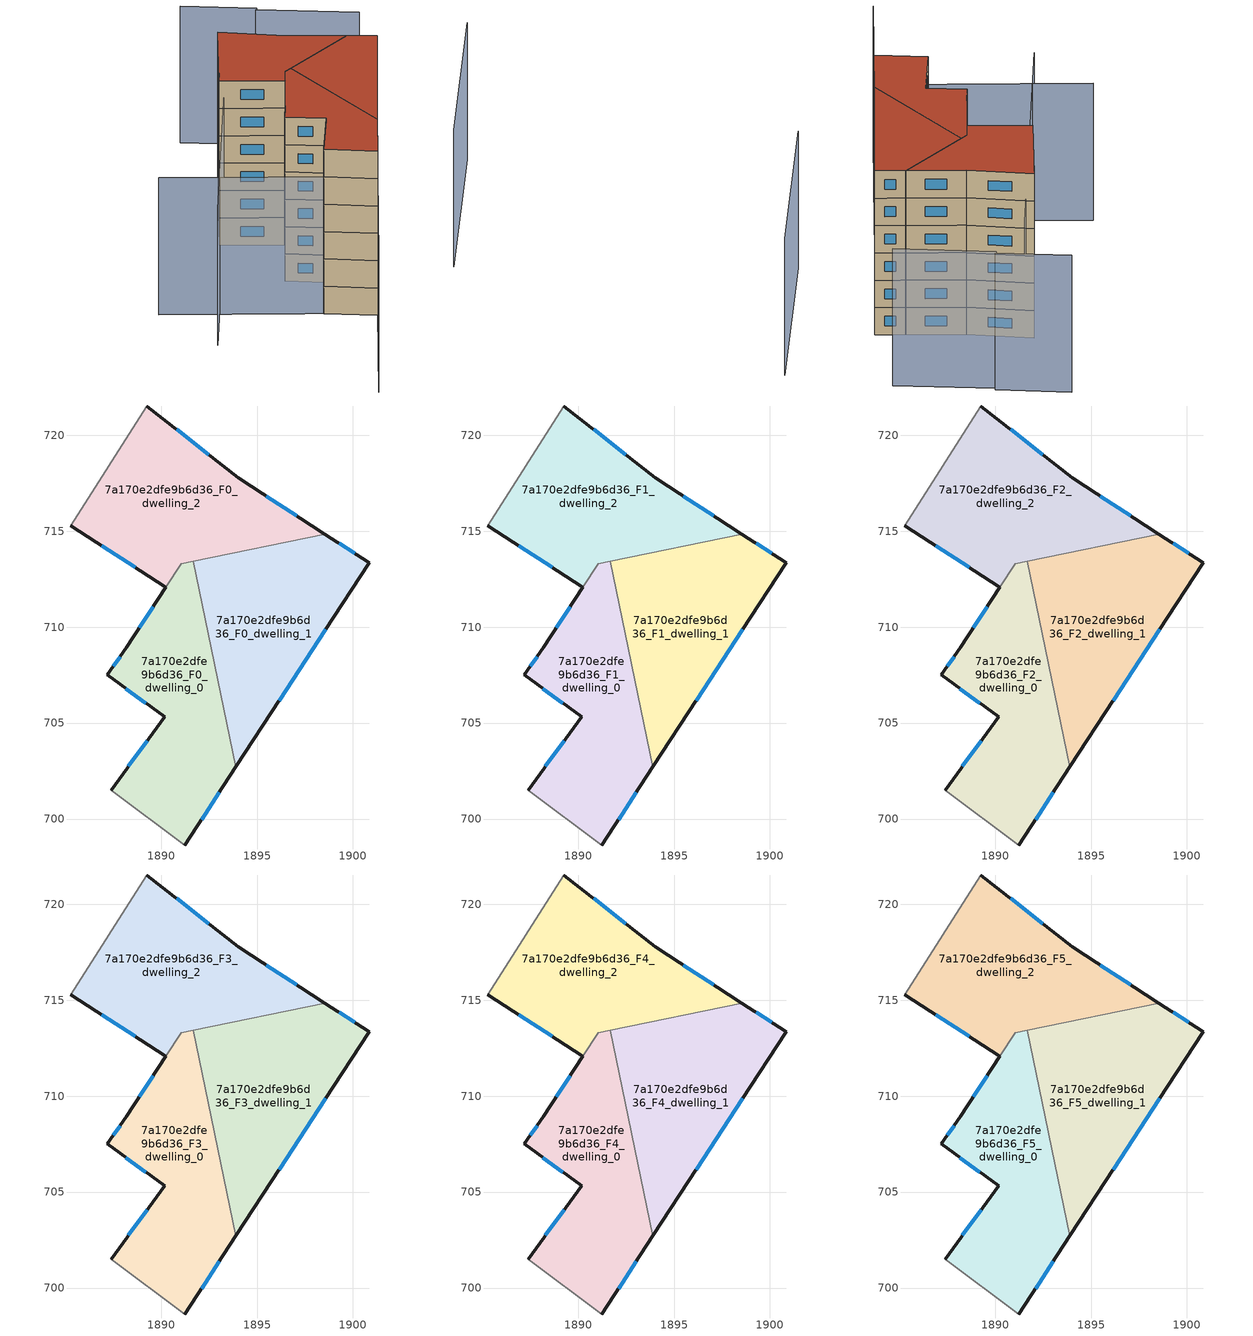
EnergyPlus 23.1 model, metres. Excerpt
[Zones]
7a170e2dfe9b6d36_F0_dwelling_0
 floor ground (EU_floor_Construction): 1891.69,713.43 1893.9,702.72 1891.25,698.65 1887.4,701.5 1890.19,705.32 1887.19,707.51 1888.2,708.93 1891.05,713.3 z0
 wall outside (EU_wall_Construction): 1891.25,698.65 1893.9,702.72 / 1890.26,712.09 1888.2,708.93 1887.19,707.51 1890.19,705.32 1887.4,701.5 z0:3
 wall to 7a170e2dfe9b6d36_F0_dwelling_1 (EU_wall_Construction): 1893.9,702.72 1891.69,713.43 z0:3
 wall adiabatic (EU_wall_Construction): 1887.4,701.5 1891.25,698.65 z0:3
 wall to 7a170e2dfe9b6d36_F0_dwelling_2 (EU_wall_Construction): 1891.69,713.43 1891.05,713.3 1890.26,712.09 z0:3
 window (EU_Window_Construction): 1887.87,708.47 1887.52,707.97 / 1892.11,699.97 1893.04,701.4 / 1889.28,704.08 1888.3,702.74 / 1888.16,706.8 1889.21,706.03 / 1889.59,711.06 1888.87,709.96 z0.98:2.02
7a170e2dfe9b6d36_F0_dwelling_1
 floor ground (EU_floor_Construction): 1900.84,713.35 1893.9,702.72 1891.69,713.43 1898.53,714.85 z0
 wall outside (EU_wall_Construction): 1893.9,702.72 1900.84,713.35 1898.53,714.85 z0:3
 wall to 7a170e2dfe9b6d36_F0_dwelling_2 (EU_wall_Construction): 1898.53,714.85 1891.69,713.43 z0:3
 window (EU_Window_Construction): 1900.09,713.84 1899.28,714.36 / 1896.16,706.18 1898.58,709.89 z0.98:2.02
7a170e2dfe9b6d36_F0_dwelling_2
 floor ground (EU_floor_Construction): 1894.03,717.77 1898.53,714.85 1891.05,713.3 1890.26,712.09 1885.31,715.29 1889.27,721.52 z0
 wall outside (EU_wall_Construction): 1898.53,714.85 1894.03,717.77 1889.27,721.52 / 1885.31,715.29 1890.26,712.09 z0:3
 wall adiabatic (EU_wall_Construction): 1889.27,721.52 1885.31,715.29 z0:3
 window (EU_Window_Construction): 1892.48,718.99 1890.81,720.3 / 1897.07,715.8 1895.49,716.82 / 1886.92,714.25 1888.65,713.13 z0.98:2.02
7a170e2dfe9b6d36_F1_dwelling_0
 floor to 7a170e2dfe9b6d36_F0_dwelling_0 (EU_floor_Construction): 1891.69,713.43 1893.9,702.72 1891.25,698.65 1887.4,701.5 1890.19,705.32 1887.19,707.51 1888.2,708.93 1891.05,713.3 z3
 wall outside (EU_wall_Construction): 1891.25,698.65 1893.9,702.72 / 1890.26,712.09 1888.2,708.93 1887.19,707.51 1890.19,705.32 1887.4,701.5 z3:6
 wall to 7a170e2dfe9b6d36_F1_dwelling_1 (EU_wall_Construction): 1893.9,702.72 1891.69,713.43 z3:6
 wall adiabatic (EU_wall_Construction): 1887.4,701.5 1891.25,698.65 z3:6
 wall to 7a170e2dfe9b6d36_F1_dwelling_2 (EU_wall_Construction): 1891.69,713.43 1891.05,713.3 1890.26,712.09 z3:6
 window (EU_Window_Construction): 1887.87,708.47 1887.52,707.97 / 1892.11,699.97 1893.04,701.4 / 1889.28,704.08 1888.3,702.74 / 1888.16,706.8 1889.21,706.03 / 1889.59,711.06 1888.87,709.96 z3.98:5.02
7a170e2dfe9b6d36_F1_dwelling_1
 floor to 7a170e2dfe9b6d36_F0_dwelling_1 (EU_floor_Construction): 1900.84,713.35 1893.9,702.72 1891.69,713.43 1898.53,714.85 z3
 wall outside (EU_wall_Construction): 1893.9,702.72 1900.84,713.35 1898.53,714.85 z3:6
 wall to 7a170e2dfe9b6d36_F1_dwelling_2 (EU_wall_Construction): 1898.53,714.85 1891.69,713.43 z3:6
 window (EU_Window_Construction): 1900.09,713.84 1899.28,714.36 / 1896.16,706.18 1898.58,709.89 z3.98:5.02
7a170e2dfe9b6d36_F1_dwelling_2
 floor to 7a170e2dfe9b6d36_F0_dwelling_2 (EU_floor_Construction): 1894.03,717.77 1898.53,714.85 1891.05,713.3 1890.26,712.09 1885.31,715.29 1889.27,721.52 z3
 wall outside (EU_wall_Construction): 1898.53,714.85 1894.03,717.77 1889.27,721.52 / 1885.31,715.29 1890.26,712.09 z3:6
 wall adiabatic (EU_wall_Construction): 1889.27,721.52 1885.31,715.29 z3:6
 window (EU_Window_Construction): 1892.48,718.99 1890.81,720.3 / 1897.07,715.8 1895.49,716.82 / 1886.92,714.25 1888.65,713.13 z3.98:5.02
7a170e2dfe9b6d36_F2_dwelling_0
 floor to 7a170e2dfe9b6d36_F1_dwelling_0 (EU_floor_Construction): 1891.69,713.43 1893.9,702.72 1891.25,698.65 1887.4,701.5 1890.19,705.32 1887.19,707.51 1888.2,708.93 1891.05,713.3 z6
 wall outside (EU_wall_Construction): 1891.25,698.65 1893.9,702.72 / 1890.26,712.09 1888.2,708.93 1887.19,707.51 1890.19,705.32 1887.4,701.5 z6:9
 wall to 7a170e2dfe9b6d36_F2_dwelling_1 (EU_wall_Construction): 1893.9,702.72 1891.69,713.43 z6:9
 wall adiabatic (EU_wall_Construction): 1887.4,701.5 1891.25,698.65 z6:9
 wall to 7a170e2dfe9b6d36_F2_dwelling_2 (EU_wall_Construction): 1891.69,713.43 1891.05,713.3 1890.26,712.09 z6:9
 window (EU_Window_Construction): 1887.87,708.47 1887.52,707.97 / 1892.11,699.97 1893.04,701.4 / 1889.28,704.08 1888.3,702.74 / 1888.16,706.8 1889.21,706.03 / 1889.59,711.06 1888.87,709.96 z6.98:8.02
7a170e2dfe9b6d36_F2_dwelling_1
 floor to 7a170e2dfe9b6d36_F1_dwelling_1 (EU_floor_Construction): 1900.84,713.35 1893.9,702.72 1891.69,713.43 1898.53,714.85 z6
 wall outside (EU_wall_Construction): 1893.9,702.72 1900.84,713.35 1898.53,714.85 z6:9
 wall to 7a170e2dfe9b6d36_F2_dwelling_2 (EU_wall_Construction): 1898.53,714.85 1891.69,713.43 z6:9
 window (EU_Window_Construction): 1900.09,713.84 1899.28,714.36 / 1896.16,706.18 1898.58,709.89 z6.98:8.02
7a170e2dfe9b6d36_F2_dwelling_2
 floor to 7a170e2dfe9b6d36_F1_dwelling_2 (EU_floor_Construction): 1894.03,717.77 1898.53,714.85 1891.05,713.3 1890.26,712.09 1885.31,715.29 1889.27,721.52 z6
 wall outside (EU_wall_Construction): 1898.53,714.85 1894.03,717.77 1889.27,721.52 / 1885.31,715.29 1890.26,712.09 z6:9
 wall adiabatic (EU_wall_Construction): 1889.27,721.52 1885.31,715.29 z6:9
 window (EU_Window_Construction): 1892.48,718.99 1890.81,720.3 / 1897.07,715.8 1895.49,716.82 / 1886.92,714.25 1888.65,713.13 z6.98:8.02
7a170e2dfe9b6d36_F3_dwelling_0
 floor to 7a170e2dfe9b6d36_F2_dwelling_0 (EU_floor_Construction): 1891.69,713.43 1893.9,702.72 1891.25,698.65 1887.4,701.5 1890.19,705.32 1887.19,707.51 1888.2,708.93 1891.05,713.3 z9
 wall outside (EU_wall_Construction): 1891.25,698.65 1893.9,702.72 / 1890.26,712.09 1888.2,708.93 1887.19,707.51 1890.19,705.32 1887.4,701.5 z9:12
 wall to 7a170e2dfe9b6d36_F3_dwelling_1 (EU_wall_Construction): 1893.9,702.72 1891.69,713.43 z9:12
 wall adiabatic (EU_wall_Construction): 1887.4,701.5 1891.25,698.65 z9:12
 wall to 7a170e2dfe9b6d36_F3_dwelling_2 (EU_wall_Construction): 1891.69,713.43 1891.05,713.3 1890.26,712.09 z9:12
 window (EU_Window_Construction): 1887.87,708.47 1887.52,707.97 / 1892.11,699.97 1893.04,701.4 / 1889.28,704.08 1888.3,702.74 / 1888.16,706.8 1889.21,706.03 / 1889.59,711.06 1888.87,709.96 z9.98:11.02
7a170e2dfe9b6d36_F3_dwelling_1
 floor to 7a170e2dfe9b6d36_F2_dwelling_1 (EU_floor_Construction): 1900.84,713.35 1893.9,702.72 1891.69,713.43 1898.53,714.85 z9
 wall outside (EU_wall_Construction): 1893.9,702.72 1900.84,713.35 1898.53,714.85 z9:12
 wall to 7a170e2dfe9b6d36_F3_dwelling_2 (EU_wall_Construction): 1898.53,714.85 1891.69,713.43 z9:12
 window (EU_Window_Construction): 1900.09,713.84 1899.28,714.36 / 1896.16,706.18 1898.58,709.89 z9.98:11.02
7a170e2dfe9b6d36_F3_dwelling_2
 floor to 7a170e2dfe9b6d36_F2_dwelling_2 (EU_floor_Construction): 1894.03,717.77 1898.53,714.85 1891.05,713.3 1890.26,712.09 1885.31,715.29 1889.27,721.52 z9
 wall outside (EU_wall_Construction): 1898.53,714.85 1894.03,717.77 1889.27,721.52 / 1885.31,715.29 1890.26,712.09 z9:12
 wall adiabatic (EU_wall_Construction): 1889.27,721.52 1885.31,715.29 z9:12
 window (EU_Window_Construction): 1892.48,718.99 1890.81,720.3 / 1897.07,715.8 1895.49,716.82 / 1886.92,714.25 1888.65,713.13 z9.98:11.02
7a170e2dfe9b6d36_F4_dwelling_0
 floor to 7a170e2dfe9b6d36_F3_dwelling_0 (EU_floor_Construction): 1891.69,713.43 1893.9,702.72 1891.25,698.65 1887.4,701.5 1890.19,705.32 1887.19,707.51 1888.2,708.93 1891.05,713.3 z12
 wall outside (EU_wall_Construction): 1891.25,698.65 1893.9,702.72 / 1890.26,712.09 1888.2,708.93 1887.19,707.51 1890.19,705.32 1887.4,701.5 z12:15
 wall to 7a170e2dfe9b6d36_F4_dwelling_1 (EU_wall_Construction): 1893.9,702.72 1891.69,713.43 z12:15
 wall adiabatic (EU_wall_Construction): 1887.4,701.5 1891.25,698.65 z12:15
 wall to 7a170e2dfe9b6d36_F4_dwelling_2 (EU_wall_Construction): 1891.69,713.43 1891.05,713.3 1890.26,712.09 z12:15
 window (EU_Window_Construction): 1887.87,708.47 1887.52,707.97 / 1892.11,699.97 1893.04,701.4 / 1889.28,704.08 1888.3,702.74 / 1888.16,706.8 1889.21,706.03 / 1889.59,711.06 1888.87,709.96 z12.98:14.02
7a170e2dfe9b6d36_F4_dwelling_1
 floor to 7a170e2dfe9b6d36_F3_dwelling_1 (EU_floor_Construction): 1900.84,713.35 1893.9,702.72 1891.69,713.43 1898.53,714.85 z12
 wall outside (EU_wall_Construction): 1893.9,702.72 1900.84,713.35 1898.53,714.85 z12:15
 wall to 7a170e2dfe9b6d36_F4_dwelling_2 (EU_wall_Construction): 1898.53,714.85 1891.69,713.43 z12:15
 window (EU_Window_Construction): 1900.09,713.84 1899.28,714.36 / 1896.16,706.18 1898.58,709.89 z12.98:14.02
7a170e2dfe9b6d36_F4_dwelling_2
 floor to 7a170e2dfe9b6d36_F3_dwelling_2 (EU_floor_Construction): 1894.03,717.77 1898.53,714.85 1891.05,713.3 1890.26,712.09 1885.31,715.29 1889.27,721.52 z12
 wall outside (EU_wall_Construction): 1898.53,714.85 1894.03,717.77 1889.27,721.52 / 1885.31,715.29 1890.26,712.09 z12:15
 wall adiabatic (EU_wall_Construction): 1889.27,721.52 1885.31,715.29 z12:15
 window (EU_Window_Construction): 1892.48,718.99 1890.81,720.3 / 1897.07,715.8 1895.49,716.82 / 1886.92,714.25 1888.65,713.13 z12.98:14.02
7a170e2dfe9b6d36_F5_dwelling_0
 floor to 7a170e2dfe9b6d36_F4_dwelling_0 (EU_floor_Construction): 1891.69,713.43 1893.9,702.72 1891.25,698.65 1887.4,701.5 1890.19,705.32 1887.19,707.51 1888.2,708.93 1891.05,713.3 z15
 wall outside (EU_wall_Construction): 1891.25,698.65 1893.9,702.72 / 1890.26,712.09 1888.2,708.93 1887.19,707.51 1890.19,705.32 1887.4,701.5 z15:18
 wall to 7a170e2dfe9b6d36_F5_dwelling_1 (EU_wall_Construction): 1893.9,702.72 1891.69,713.43 z15:18
 wall adiabatic (EU_wall_Construction): 1887.4,701.5 1891.25,698.65 z15:18
 wall to 7a170e2dfe9b6d36_F5_dwelling_2 (EU_wall_Construction): 1891.69,713.43 1891.05,713.3 1890.26,712.09 z15:18
 window (EU_Window_Construction): 1887.87,708.47 1887.52,707.97 / 1892.11,699.97 1893.04,701.4 / 1889.28,704.08 1888.3,702.74 / 1888.16,706.8 1889.21,706.03 / 1889.59,711.06 1888.87,709.96 z15.98:17.02
 roof outside (EU_roof_Construction): 1891.25,698.65 1893.9,702.72 1891.69,713.43 1891.05,713.3 1888.2,708.93 1887.19,707.51 1890.19,705.32 1887.4,701.5 z18
7a170e2dfe9b6d36_F5_dwelling_1
 floor to 7a170e2dfe9b6d36_F4_dwelling_1 (EU_floor_Construction): 1900.84,713.35 1893.9,702.72 1891.69,713.43 1898.53,714.85 z15
 wall outside (EU_wall_Construction): 1893.9,702.72 1900.84,713.35 1898.53,714.85 z15:18
 wall to 7a170e2dfe9b6d36_F5_dwelling_2 (EU_wall_Construction): 1898.53,714.85 1891.69,713.43 z15:18
 window (EU_Window_Construction): 1900.09,713.84 1899.28,714.36 / 1896.16,706.18 1898.58,709.89 z15.98:17.02
 roof outside (EU_roof_Construction): 1893.9,702.72 1900.84,713.35 1898.53,714.85 1891.69,713.43 z18
7a170e2dfe9b6d36_F5_dwelling_2
 floor to 7a170e2dfe9b6d36_F4_dwelling_2 (EU_floor_Construction): 1894.03,717.77 1898.53,714.85 1891.05,713.3 1890.26,712.09 1885.31,715.29 1889.27,721.52 z15
 wall outside (EU_wall_Construction): 1898.53,714.85 1894.03,717.77 1889.27,721.52 / 1885.31,715.29 1890.26,712.09 z15:18
 wall adiabatic (EU_wall_Construction): 1889.27,721.52 1885.31,715.29 z15:18
 window (EU_Window_Construction): 1892.48,718.99 1890.81,720.3 / 1897.07,715.8 1895.49,716.82 / 1886.92,714.25 1888.65,713.13 z15.98:17.02
 roof outside (EU_roof_Construction): 1898.53,714.85 1894.03,717.77 1889.27,721.52 1885.31,715.29 1890.26,712.09 1891.05,713.3 z18
shading: 1875.05,709.4 1891.43,698.92 / 1891.43,698.92 1888.33,694.09 / 1888.33,694.09 1884.99,688.86 / 1891.63,723.58 1876.89,702.61 / 1900.98,701.11 1910.89,714.1 / 1903.71,720.66 1896.26,726.07 / 1896.46,726.22 1890.93,730.2 z0:15
[Building]
EU S2 Campaign: North Axis=0; Terrain=City; Solar Distribution=FullExterior
[Site:Location]
Bologna: Latitude=44.5; Longitude=11.25; Time Zone=1; Elevation=37
[SizingPeriod:WeatherFileDays]
AnnualSizingPeriod: Begin Month=1; Begin Day of Month=1; End Month=12; End Day of Month=31; Day of Week for Start Day=Monday; Use Weather File Daylight Saving Period=No; Use Weather File Rain and Snow Indicators=No
[MATERIAL]
EU_InternalMass_Material: Roughness=MediumRough; Thickness=0.1; Conductivity=1; Density=1800; Specific Heat=900; Thermal Absorptance=0.9; Solar Absorptance=0.7; Visible Absorptance=0.7
[MATERIAL:NOMASS] Roughness=MediumRough; Thermal Absorptance=0.9; Solar Absorptance=0.7; Visible Absorptance=0.7
Name | Thermal Resistance
EU_wall_NoMass | 0.905828
EU_roof_NoMass | 0.37593
EU_floor_NoMass | 0.67114
[WINDOWMATERIAL:SIMPLEGLAZINGSYSTEM]
EU_Window_SimpleGlazing: UFactor=4.52486; Solar Heat Gain Coefficient=0.85; Visible Transmittance=0.85
[CONSTRUCTION]
EU_wall_Construction: EU_wall_NoMass
EU_roof_Construction: EU_roof_NoMass
EU_floor_Construction: EU_floor_NoMass
EU_Window_Construction: EU_Window_SimpleGlazing
EU_InternalMass_Construction: EU_InternalMass_Material
[ZONE] Type=1; Multiplier=1; Ceiling Height=autocalculate; Floor Area=autocalculate; Part of Total Floor Area=Yes
Name | Volume
7a170e2dfe9b6d36_F0_dwelling_0; 7a170e2dfe9b6d36_F1_dwelling_0; 7a170e2dfe9b6d36_F2_dwelling_0; 7a170e2dfe9b6d36_F3_dwelling_0; 7a170e2dfe9b6d36_F4_dwelling_0; 7a170e2dfe9b6d36_F5_dwelling_0 | 163.805
7a170e2dfe9b6d36_F0_dwelling_1; 7a170e2dfe9b6d36_F1_dwelling_1; 7a170e2dfe9b6d36_F2_dwelling_1; 7a170e2dfe9b6d36_F3_dwelling_1; 7a170e2dfe9b6d36_F4_dwelling_1; 7a170e2dfe9b6d36_F5_dwelling_1 | 166.976
7a170e2dfe9b6d36_F0_dwelling_2; 7a170e2dfe9b6d36_F1_dwelling_2; 7a170e2dfe9b6d36_F2_dwelling_2; 7a170e2dfe9b6d36_F3_dwelling_2; 7a170e2dfe9b6d36_F4_dwelling_2; 7a170e2dfe9b6d36_F5_dwelling_2 | 170.143
[INTERNALMASS] Construction=EU_InternalMass_Construction
Name | Zone or ZoneList | Surface Area
7a170e2dfe9b6d36_F0_dwelling_0_EU_InternalMass | 7a170e2dfe9b6d36_F0_dwelling_0 | 54.6028
7a170e2dfe9b6d36_F0_dwelling_1_EU_InternalMass | 7a170e2dfe9b6d36_F0_dwelling_1 | 55.6609
7a170e2dfe9b6d36_F0_dwelling_2_EU_InternalMass | 7a170e2dfe9b6d36_F0_dwelling_2 | 56.7143
7a170e2dfe9b6d36_F1_dwelling_0_EU_InternalMass | 7a170e2dfe9b6d36_F1_dwelling_0 | 54.6028
7a170e2dfe9b6d36_F1_dwelling_1_EU_InternalMass | 7a170e2dfe9b6d36_F1_dwelling_1 | 55.6609
7a170e2dfe9b6d36_F1_dwelling_2_EU_InternalMass | 7a170e2dfe9b6d36_F1_dwelling_2 | 56.7143
7a170e2dfe9b6d36_F2_dwelling_0_EU_InternalMass | 7a170e2dfe9b6d36_F2_dwelling_0 | 54.6028
7a170e2dfe9b6d36_F2_dwelling_1_EU_InternalMass | 7a170e2dfe9b6d36_F2_dwelling_1 | 55.6609
7a170e2dfe9b6d36_F2_dwelling_2_EU_InternalMass | 7a170e2dfe9b6d36_F2_dwelling_2 | 56.7143
7a170e2dfe9b6d36_F3_dwelling_0_EU_InternalMass | 7a170e2dfe9b6d36_F3_dwelling_0 | 54.6028
7a170e2dfe9b6d36_F3_dwelling_1_EU_InternalMass | 7a170e2dfe9b6d36_F3_dwelling_1 | 55.6609
7a170e2dfe9b6d36_F3_dwelling_2_EU_InternalMass | 7a170e2dfe9b6d36_F3_dwelling_2 | 56.7143
7a170e2dfe9b6d36_F4_dwelling_0_EU_InternalMass | 7a170e2dfe9b6d36_F4_dwelling_0 | 54.6028
7a170e2dfe9b6d36_F4_dwelling_1_EU_InternalMass | 7a170e2dfe9b6d36_F4_dwelling_1 | 55.6609
7a170e2dfe9b6d36_F4_dwelling_2_EU_InternalMass | 7a170e2dfe9b6d36_F4_dwelling_2 | 56.7143
7a170e2dfe9b6d36_F5_dwelling_0_EU_InternalMass | 7a170e2dfe9b6d36_F5_dwelling_0 | 54.6028
7a170e2dfe9b6d36_F5_dwelling_1_EU_InternalMass | 7a170e2dfe9b6d36_F5_dwelling_1 | 55.6609
7a170e2dfe9b6d36_F5_dwelling_2_EU_InternalMass | 7a170e2dfe9b6d36_F5_dwelling_2 | 56.7143
[OTHEREQUIPMENT] Fuel Type=Electricity; Design Level Calculation Method=Watts/Area; Power per Zone Floor Area=1; Fraction Latent=0; Fraction Radiant=0; Fraction Lost=0; Carbon Dioxide Generation Rate=0; EndUse Subcategory=EU_Step8_InternalGains
Name | Zone or ZoneList or Space or SpaceList | Schedule
EU_Step8_InternalGain_7a170e2dfe9b6d36_F0_dwelling_0_f000 | 7a170e2dfe9b6d36_F0_dwelling_0 | EU_Step8_GainSchedule_7a170e2dfe9b6d36_F0_dwelling_0_f000
EU_Step8_InternalGain_7a170e2dfe9b6d36_F0_dwelling_1_f000 | 7a170e2dfe9b6d36_F0_dwelling_1 | EU_Step8_GainSchedule_7a170e2dfe9b6d36_F0_dwelling_1_f000
EU_Step8_InternalGain_7a170e2dfe9b6d36_F0_dwelling_2_f000 | 7a170e2dfe9b6d36_F0_dwelling_2 | EU_Step8_GainSchedule_7a170e2dfe9b6d36_F0_dwelling_2_f000
EU_Step8_InternalGain_7a170e2dfe9b6d36_F1_dwelling_0_f000 | 7a170e2dfe9b6d36_F1_dwelling_0 | EU_Step8_GainSchedule_7a170e2dfe9b6d36_F1_dwelling_0_f000
EU_Step8_InternalGain_7a170e2dfe9b6d36_F1_dwelling_1_f000 | 7a170e2dfe9b6d36_F1_dwelling_1 | EU_Step8_GainSchedule_7a170e2dfe9b6d36_F1_dwelling_1_f000
EU_Step8_InternalGain_7a170e2dfe9b6d36_F1_dwelling_2_f000 | 7a170e2dfe9b6d36_F1_dwelling_2 | EU_Step8_GainSchedule_7a170e2dfe9b6d36_F1_dwelling_2_f000
EU_Step8_InternalGain_7a170e2dfe9b6d36_F2_dwelling_0_f000 | 7a170e2dfe9b6d36_F2_dwelling_0 | EU_Step8_GainSchedule_7a170e2dfe9b6d36_F2_dwelling_0_f000
EU_Step8_InternalGain_7a170e2dfe9b6d36_F2_dwelling_1_f000 | 7a170e2dfe9b6d36_F2_dwelling_1 | EU_Step8_GainSchedule_7a170e2dfe9b6d36_F2_dwelling_1_f000
EU_Step8_InternalGain_7a170e2dfe9b6d36_F2_dwelling_2_f000 | 7a170e2dfe9b6d36_F2_dwelling_2 | EU_Step8_GainSchedule_7a170e2dfe9b6d36_F2_dwelling_2_f000
EU_Step8_InternalGain_7a170e2dfe9b6d36_F3_dwelling_0_f000 | 7a170e2dfe9b6d36_F3_dwelling_0 | EU_Step8_GainSchedule_7a170e2dfe9b6d36_F3_dwelling_0_f000
EU_Step8_InternalGain_7a170e2dfe9b6d36_F3_dwelling_1_f000 | 7a170e2dfe9b6d36_F3_dwelling_1 | EU_Step8_GainSchedule_7a170e2dfe9b6d36_F3_dwelling_1_f000
EU_Step8_InternalGain_7a170e2dfe9b6d36_F3_dwelling_2_f000 | 7a170e2dfe9b6d36_F3_dwelling_2 | EU_Step8_GainSchedule_7a170e2dfe9b6d36_F3_dwelling_2_f000
EU_Step8_InternalGain_7a170e2dfe9b6d36_F4_dwelling_0_f000 | 7a170e2dfe9b6d36_F4_dwelling_0 | EU_Step8_GainSchedule_7a170e2dfe9b6d36_F4_dwelling_0_f000
EU_Step8_InternalGain_7a170e2dfe9b6d36_F4_dwelling_1_f000 | 7a170e2dfe9b6d36_F4_dwelling_1 | EU_Step8_GainSchedule_7a170e2dfe9b6d36_F4_dwelling_1_f000
EU_Step8_InternalGain_7a170e2dfe9b6d36_F4_dwelling_2_f000 | 7a170e2dfe9b6d36_F4_dwelling_2 | EU_Step8_GainSchedule_7a170e2dfe9b6d36_F4_dwelling_2_f000
EU_Step8_InternalGain_7a170e2dfe9b6d36_F5_dwelling_0_f000 | 7a170e2dfe9b6d36_F5_dwelling_0 | EU_Step8_GainSchedule_7a170e2dfe9b6d36_F5_dwelling_0_f000
EU_Step8_InternalGain_7a170e2dfe9b6d36_F5_dwelling_1_f000 | 7a170e2dfe9b6d36_F5_dwelling_1 | EU_Step8_GainSchedule_7a170e2dfe9b6d36_F5_dwelling_1_f000
EU_Step8_InternalGain_7a170e2dfe9b6d36_F5_dwelling_2_f000 | 7a170e2dfe9b6d36_F5_dwelling_2 | EU_Step8_GainSchedule_7a170e2dfe9b6d36_F5_dwelling_2_f000
[ZONEVENTILATION:DESIGNFLOWRATE] Schedule=EU_AlwaysOn; Design Flow Rate Calculation Method=AirChanges/Hour; Air Changes per Hour=0.73129; Ventilation Type=Natural; Fan Pressure Rise=0; Fan Total Efficiency=1; Constant Term Coefficient=1; Temperature Term Coefficient=0; Velocity Term Coefficient=0; Velocity Squared Term Coefficient=0; Minimum Indoor Temperature=-100; Maximum Indoor Temperature=100; Delta Temperature=-100; Minimum Outdoor Temperature=-100; Maximum Outdoor Temperature=100; Maximum Wind Speed=40
Name | Zone or ZoneList or Space or SpaceList
EU_ConstantAir_7a170e2dfe9b6d36_F0_dwelling_0 | 7a170e2dfe9b6d36_F0_dwelling_0
EU_ConstantAir_7a170e2dfe9b6d36_F0_dwelling_1 | 7a170e2dfe9b6d36_F0_dwelling_1
EU_ConstantAir_7a170e2dfe9b6d36_F0_dwelling_2 | 7a170e2dfe9b6d36_F0_dwelling_2
EU_ConstantAir_7a170e2dfe9b6d36_F1_dwelling_0 | 7a170e2dfe9b6d36_F1_dwelling_0
EU_ConstantAir_7a170e2dfe9b6d36_F1_dwelling_1 | 7a170e2dfe9b6d36_F1_dwelling_1
EU_ConstantAir_7a170e2dfe9b6d36_F1_dwelling_2 | 7a170e2dfe9b6d36_F1_dwelling_2
EU_ConstantAir_7a170e2dfe9b6d36_F2_dwelling_0 | 7a170e2dfe9b6d36_F2_dwelling_0
EU_ConstantAir_7a170e2dfe9b6d36_F2_dwelling_1 | 7a170e2dfe9b6d36_F2_dwelling_1
EU_ConstantAir_7a170e2dfe9b6d36_F2_dwelling_2 | 7a170e2dfe9b6d36_F2_dwelling_2
EU_ConstantAir_7a170e2dfe9b6d36_F3_dwelling_0 | 7a170e2dfe9b6d36_F3_dwelling_0
EU_ConstantAir_7a170e2dfe9b6d36_F3_dwelling_1 | 7a170e2dfe9b6d36_F3_dwelling_1
EU_ConstantAir_7a170e2dfe9b6d36_F3_dwelling_2 | 7a170e2dfe9b6d36_F3_dwelling_2
EU_ConstantAir_7a170e2dfe9b6d36_F4_dwelling_0 | 7a170e2dfe9b6d36_F4_dwelling_0
EU_ConstantAir_7a170e2dfe9b6d36_F4_dwelling_1 | 7a170e2dfe9b6d36_F4_dwelling_1
EU_ConstantAir_7a170e2dfe9b6d36_F4_dwelling_2 | 7a170e2dfe9b6d36_F4_dwelling_2
EU_ConstantAir_7a170e2dfe9b6d36_F5_dwelling_0 | 7a170e2dfe9b6d36_F5_dwelling_0
EU_ConstantAir_7a170e2dfe9b6d36_F5_dwelling_1 | 7a170e2dfe9b6d36_F5_dwelling_1
EU_ConstantAir_7a170e2dfe9b6d36_F5_dwelling_2 | 7a170e2dfe9b6d36_F5_dwelling_2
[HVACTEMPLATE:THERMOSTAT] Constant Heating Setpoint=20; Constant Cooling Setpoint=50
EU_HeatOnly_7a170e2dfe9b6d36_F0_dwelling_0; EU_HeatOnly_7a170e2dfe9b6d36_F0_dwelling_1; EU_HeatOnly_7a170e2dfe9b6d36_F0_dwelling_2; EU_HeatOnly_7a170e2dfe9b6d36_F1_dwelling_0; EU_HeatOnly_7a170e2dfe9b6d36_F1_dwelling_1; EU_HeatOnly_7a170e2dfe9b6d36_F1_dwelling_2; EU_HeatOnly_7a170e2dfe9b6d36_F2_dwelling_0; EU_HeatOnly_7a170e2dfe9b6d36_F2_dwelling_1; EU_HeatOnly_7a170e2dfe9b6d36_F2_dwelling_2; EU_HeatOnly_7a170e2dfe9b6d36_F3_dwelling_0; EU_HeatOnly_7a170e2dfe9b6d36_F3_dwelling_1; EU_HeatOnly_7a170e2dfe9b6d36_F3_dwelling_2; EU_HeatOnly_7a170e2dfe9b6d36_F4_dwelling_0; EU_HeatOnly_7a170e2dfe9b6d36_F4_dwelling_1; EU_HeatOnly_7a170e2dfe9b6d36_F4_dwelling_2; EU_HeatOnly_7a170e2dfe9b6d36_F5_dwelling_0; EU_HeatOnly_7a170e2dfe9b6d36_F5_dwelling_1; EU_HeatOnly_7a170e2dfe9b6d36_F5_dwelling_2
[HVACTEMPLATE:ZONE:IDEALLOADSAIRSYSTEM] System Availability Schedule=EU_AlwaysOn; Maximum Heating Supply Air Temperature=50; Minimum Cooling Supply Air Temperature=13; Maximum Heating Supply Air Humidity Ratio=0.0156; Minimum Cooling Supply Air Humidity Ratio=0.0077; Heating Limit=NoLimit; Cooling Limit=NoLimit; Heating Availability Schedule=EU_AlwaysOn; Cooling Availability Schedule=EU_CoolingOff; Dehumidification Control Type=ConstantSensibleHeatRatio; Cooling Sensible Heat Ratio=0.7; Dehumidification Setpoint=60; Humidification Control Type=None; Humidification Setpoint=30; Outdoor Air Method=None; Outdoor Air Flow Rate per Person=0.00944; Outdoor Air Flow Rate per Zone Floor Area=0; Outdoor Air Flow Rate per Zone=0; Demand Controlled Ventilation Type=None; Outdoor Air Economizer Type=NoEconomizer; Heat Recovery Type=None; Sensible Heat Recovery Effectiveness=0.7; Latent Heat Recovery Effectiveness=0.65
Name | Template Thermostat
7a170e2dfe9b6d36_F0_dwelling_0 | EU_HeatOnly_7a170e2dfe9b6d36_F0_dwelling_0
7a170e2dfe9b6d36_F0_dwelling_1 | EU_HeatOnly_7a170e2dfe9b6d36_F0_dwelling_1
7a170e2dfe9b6d36_F0_dwelling_2 | EU_HeatOnly_7a170e2dfe9b6d36_F0_dwelling_2
7a170e2dfe9b6d36_F1_dwelling_0 | EU_HeatOnly_7a170e2dfe9b6d36_F1_dwelling_0
7a170e2dfe9b6d36_F1_dwelling_1 | EU_HeatOnly_7a170e2dfe9b6d36_F1_dwelling_1
7a170e2dfe9b6d36_F1_dwelling_2 | EU_HeatOnly_7a170e2dfe9b6d36_F1_dwelling_2
7a170e2dfe9b6d36_F2_dwelling_0 | EU_HeatOnly_7a170e2dfe9b6d36_F2_dwelling_0
7a170e2dfe9b6d36_F2_dwelling_1 | EU_HeatOnly_7a170e2dfe9b6d36_F2_dwelling_1
7a170e2dfe9b6d36_F2_dwelling_2 | EU_HeatOnly_7a170e2dfe9b6d36_F2_dwelling_2
7a170e2dfe9b6d36_F3_dwelling_0 | EU_HeatOnly_7a170e2dfe9b6d36_F3_dwelling_0
7a170e2dfe9b6d36_F3_dwelling_1 | EU_HeatOnly_7a170e2dfe9b6d36_F3_dwelling_1
7a170e2dfe9b6d36_F3_dwelling_2 | EU_HeatOnly_7a170e2dfe9b6d36_F3_dwelling_2
7a170e2dfe9b6d36_F4_dwelling_0 | EU_HeatOnly_7a170e2dfe9b6d36_F4_dwelling_0
7a170e2dfe9b6d36_F4_dwelling_1 | EU_HeatOnly_7a170e2dfe9b6d36_F4_dwelling_1
7a170e2dfe9b6d36_F4_dwelling_2 | EU_HeatOnly_7a170e2dfe9b6d36_F4_dwelling_2
7a170e2dfe9b6d36_F5_dwelling_0 | EU_HeatOnly_7a170e2dfe9b6d36_F5_dwelling_0
7a170e2dfe9b6d36_F5_dwelling_1 | EU_HeatOnly_7a170e2dfe9b6d36_F5_dwelling_1
7a170e2dfe9b6d36_F5_dwelling_2 | EU_HeatOnly_7a170e2dfe9b6d36_F5_dwelling_2
[SIZING:ZONE] Zone Cooling Design Supply Air Temperature Input Method=SupplyAirTemperature; Zone Cooling Design Supply Air Temperature=13; Zone Heating Design Supply Air Temperature Input Method=SupplyAirTemperature; Zone Heating Design Supply Air Temperature=50; Zone Cooling Design Supply Air Humidity Ratio=0.008; Zone Heating Design Supply Air Humidity Ratio=0.008; Cooling Design Air Flow Method=DesignDay; Cooling Design Air Flow Rate=0; Cooling Minimum Air Flow per Zone Floor Area=0.000762; Cooling Minimum Air Flow=0; Cooling Minimum Air Flow Fraction=0.2; Heating Design Air Flow Method=DesignDay; Heating Design Air Flow Rate=0; Heating Maximum Air Flow per Zone Floor Area=0.002032; Heating Maximum Air Flow=0.141576; Heating Maximum Air Flow Fraction=0.3; Account for Dedicated Outdoor Air System=No; Dedicated Outdoor Air System Control Strategy=NeutralSupplyAir; Dedicated Outdoor Air Low Setpoint Temperature for Design=autosize; Dedicated Outdoor Air High Setpoint Temperature for Design=autosize; Zone Load Sizing Method=Sensible Load Only No Latent Load; Zone Latent Cooling Design Supply Air Humidity Ratio Input Method=HumidityRatioDifference; Zone Cooling Design Supply Air Humidity Ratio Difference=0.005; Zone Latent Heating Design Supply Air Humidity Ratio Input Method=HumidityRatioDifference; Zone Humidification Design Supply Air Humidity Ratio Difference=0.005
7a170e2dfe9b6d36_F0_dwelling_0; 7a170e2dfe9b6d36_F0_dwelling_1; 7a170e2dfe9b6d36_F0_dwelling_2; 7a170e2dfe9b6d36_F1_dwelling_0; 7a170e2dfe9b6d36_F1_dwelling_1; 7a170e2dfe9b6d36_F1_dwelling_2; 7a170e2dfe9b6d36_F2_dwelling_0; 7a170e2dfe9b6d36_F2_dwelling_1; 7a170e2dfe9b6d36_F2_dwelling_2; 7a170e2dfe9b6d36_F3_dwelling_0; 7a170e2dfe9b6d36_F3_dwelling_1; 7a170e2dfe9b6d36_F3_dwelling_2; 7a170e2dfe9b6d36_F4_dwelling_0; 7a170e2dfe9b6d36_F4_dwelling_1; 7a170e2dfe9b6d36_F4_dwelling_2; 7a170e2dfe9b6d36_F5_dwelling_0; 7a170e2dfe9b6d36_F5_dwelling_1; 7a170e2dfe9b6d36_F5_dwelling_2
[SCHEDULE:CONSTANT]
Name | Hourly Value
EU_AlwaysOn | 1
EU_CoolingOff | 0
[SCHEDULE:FILE] Column Number=1; Rows to Skip at Top=0; Number of Hours of Data=8760; Column Separator=Comma; Interpolate to Timestep=No; Minutes per Item=60; Adjust Schedule for Daylight Savings=Yes
Name | File
EU_Step8_GainSchedule_7a170e2dfe9b6d36_F0_dwelling_0_f000 | ../../schedules/7a170e2dfe9b6d36/7a170e2dfe9b6d36_F0_dwelling_0_f000_gain.csv
EU_Step8_GainSchedule_7a170e2dfe9b6d36_F0_dwelling_1_f000 | ../../schedules/7a170e2dfe9b6d36/7a170e2dfe9b6d36_F0_dwelling_1_f000_gain.csv
EU_Step8_GainSchedule_7a170e2dfe9b6d36_F0_dwelling_2_f000 | ../../schedules/7a170e2dfe9b6d36/7a170e2dfe9b6d36_F0_dwelling_2_f000_gain.csv
EU_Step8_GainSchedule_7a170e2dfe9b6d36_F1_dwelling_0_f000 | ../../schedules/7a170e2dfe9b6d36/7a170e2dfe9b6d36_F1_dwelling_0_f000_gain.csv
EU_Step8_GainSchedule_7a170e2dfe9b6d36_F1_dwelling_1_f000 | ../../schedules/7a170e2dfe9b6d36/7a170e2dfe9b6d36_F1_dwelling_1_f000_gain.csv
EU_Step8_GainSchedule_7a170e2dfe9b6d36_F1_dwelling_2_f000 | ../../schedules/7a170e2dfe9b6d36/7a170e2dfe9b6d36_F1_dwelling_2_f000_gain.csv
EU_Step8_GainSchedule_7a170e2dfe9b6d36_F2_dwelling_0_f000 | ../../schedules/7a170e2dfe9b6d36/7a170e2dfe9b6d36_F2_dwelling_0_f000_gain.csv
EU_Step8_GainSchedule_7a170e2dfe9b6d36_F2_dwelling_1_f000 | ../../schedules/7a170e2dfe9b6d36/7a170e2dfe9b6d36_F2_dwelling_1_f000_gain.csv
EU_Step8_GainSchedule_7a170e2dfe9b6d36_F2_dwelling_2_f000 | ../../schedules/7a170e2dfe9b6d36/7a170e2dfe9b6d36_F2_dwelling_2_f000_gain.csv
EU_Step8_GainSchedule_7a170e2dfe9b6d36_F3_dwelling_0_f000 | ../../schedules/7a170e2dfe9b6d36/7a170e2dfe9b6d36_F3_dwelling_0_f000_gain.csv
EU_Step8_GainSchedule_7a170e2dfe9b6d36_F3_dwelling_1_f000 | ../../schedules/7a170e2dfe9b6d36/7a170e2dfe9b6d36_F3_dwelling_1_f000_gain.csv
EU_Step8_GainSchedule_7a170e2dfe9b6d36_F3_dwelling_2_f000 | ../../schedules/7a170e2dfe9b6d36/7a170e2dfe9b6d36_F3_dwelling_2_f000_gain.csv
EU_Step8_GainSchedule_7a170e2dfe9b6d36_F4_dwelling_0_f000 | ../../schedules/7a170e2dfe9b6d36/7a170e2dfe9b6d36_F4_dwelling_0_f000_gain.csv
EU_Step8_GainSchedule_7a170e2dfe9b6d36_F4_dwelling_1_f000 | ../../schedules/7a170e2dfe9b6d36/7a170e2dfe9b6d36_F4_dwelling_1_f000_gain.csv
EU_Step8_GainSchedule_7a170e2dfe9b6d36_F4_dwelling_2_f000 | ../../schedules/7a170e2dfe9b6d36/7a170e2dfe9b6d36_F4_dwelling_2_f000_gain.csv
EU_Step8_GainSchedule_7a170e2dfe9b6d36_F5_dwelling_0_f000 | ../../schedules/7a170e2dfe9b6d36/7a170e2dfe9b6d36_F5_dwelling_0_f000_gain.csv
EU_Step8_GainSchedule_7a170e2dfe9b6d36_F5_dwelling_1_f000 | ../../schedules/7a170e2dfe9b6d36/7a170e2dfe9b6d36_F5_dwelling_1_f000_gain.csv
EU_Step8_GainSchedule_7a170e2dfe9b6d36_F5_dwelling_2_f000 | ../../schedules/7a170e2dfe9b6d36/7a170e2dfe9b6d36_F5_dwelling_2_f000_gain.csv
